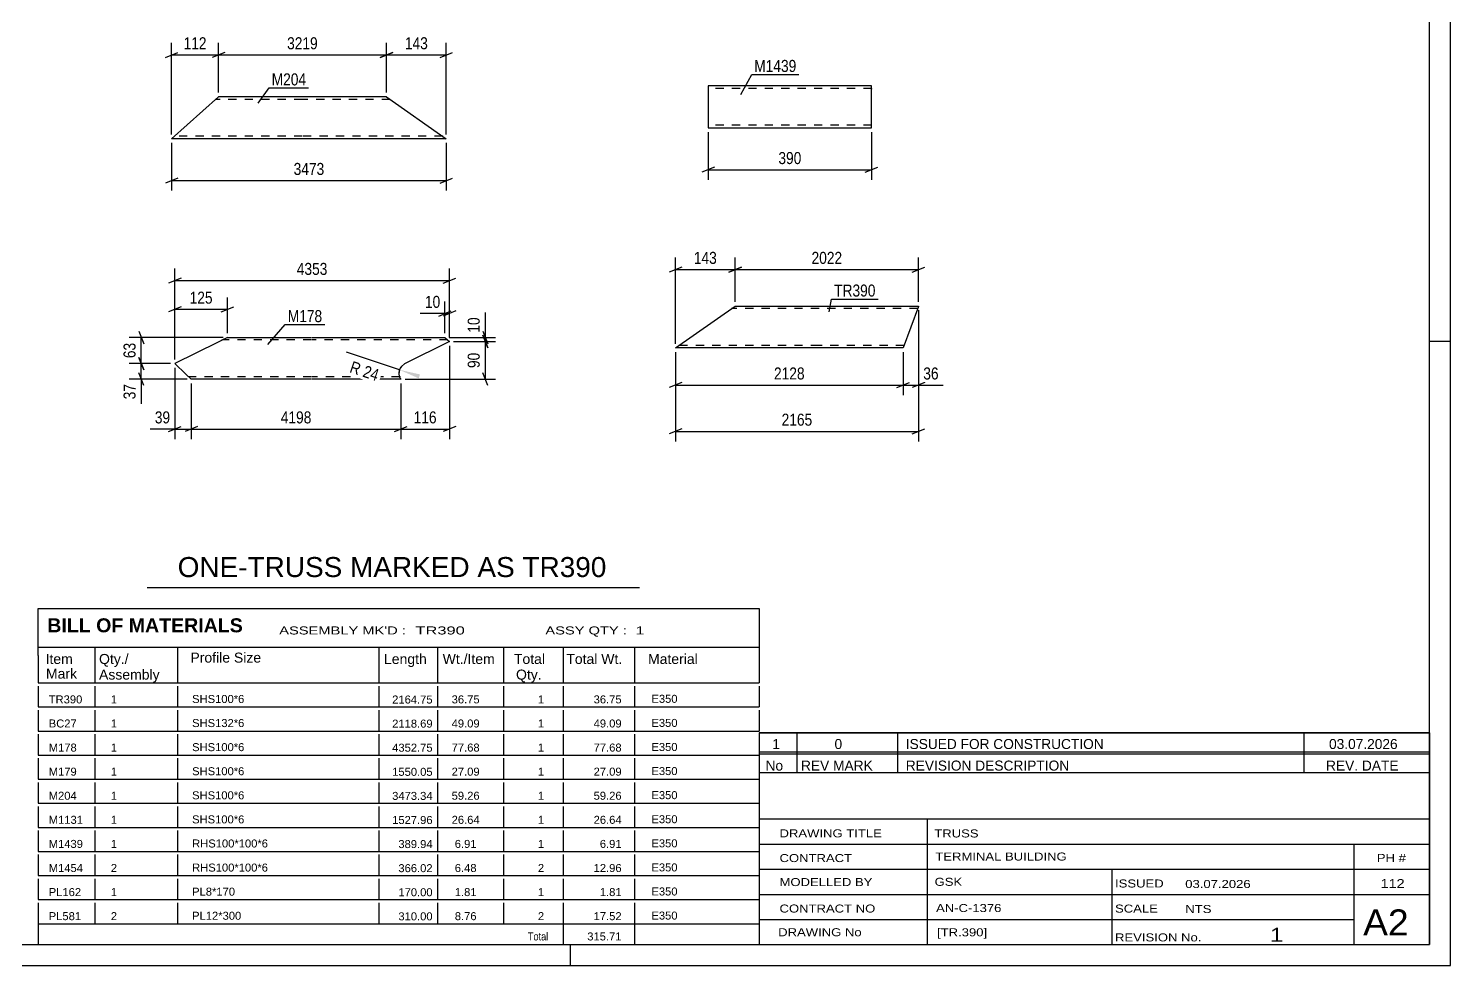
# Model space of a CAD drawing. Header units: millimetres. Extents: x 0 to 594, y 0 to 420.
# Drawn here: x 254.7 to 594, y 0 to 223.7 of the extents above; entities that cross this region are included whole.
import ezdxf

# ---------------------------------------------------------------- set-up
doc = ezdxf.new("R2010")
doc.units = ezdxf.units.MM
doc.linetypes.add('DXK_LINE_DOT2', pattern=[3.9198, 1.9599, -1.9599])
doc.styles.add('Arial', font='ARIAL.TTF', dxfattribs={"height": 0.2})
doc.styles.add('Arial Bold', font='ARIALBD.TTF', dxfattribs={"height": 0.2})
doc.styles.add('Arial Narrow', font='ARIALN.TTF', dxfattribs={"height": 0.2})

# ---------------------------------------------------------------- blocks, each defined once
blk = doc.blocks.new('Unknown-761571251-11434')
at = {"color": 7, "linetype": 'Continuous'}
for p, q in [((429, 55.55), (589, 55.55)), ((589, 55.55), (429, 55.55)), ((429, 55.55), (429, 50.55)), ((438, 55.55), (438, 50.55)), ((462, 55.55), (462, 50.55)), ((559, 55.55), (559, 50.55)), ((589, 55.55), (589, 50.55)), ((429, 50.55), (589, 50.55)), ((429, 50.55), (429, 46.05)), ((429, 50.55), (589, 50.55)), ((438, 50.55), (438, 46.05)), ((462, 50.55), (462, 46.05)), ((559, 50.55), (559, 46.05)), ((589, 50.55), (589, 46.05)), ((589, 46.05), (429, 46.05))]:
    blk.add_line(p, q, dxfattribs=at)
at = {"color": 7, "linetype": 'Continuous', "style": 'Arial Narrow'}
for s, height, width, p in [('1', 2.39, 1.196471, (432.16, 51.7)), ('0', 2.39, 1.196471, (447, 51.7)), ('ISSUED FOR CONSTRUCTION', 2.3861, 1.196471, (464, 51.7)), ('03.07.2026', 2.386, 1.196471, (565, 51.7)), ('No', 2.386, 1.2, (430.54, 46.55)), ('REV MARK', 2.386, 1.2, (439, 46.55)), ('REVISION DESCRIPTION', 2.3861, 1.2, (464, 46.55)), ('REV. DATE', 2.386, 1.2, (564.28, 46.55))]:
    blk.add_text(s, height=height, dxfattribs=dict(at, width=width)).set_placement(p)
blk = doc.blocks.new('Unknown-761571251-1162')
at = {"color": 5, "linetype": 'Continuous'}
for p, q in [((594, 0), (594, 420)), ((589, 5), (589, 415)), ((594, 149), (589, 149)), ((5, 5), (589, 5)), ((384, 0), (384, 5)), ((0, 0), (594, 0))]:
    blk.add_line(p, q, dxfattribs=at)
blk = doc.blocks.new('Unknown-761571251-11433')
at = {"color": 7, "linetype": 'Continuous'}
for p, q in [((429, 51.05), (429, 5)), ((429, 51.05), (589, 51.05)), ((589, 51), (589, 5)), ((429, 35), (589, 35)), ((469.14, 35), (469.14, 5)), ((429, 29), (589, 29)), ((571, 5.1), (571, 29)), ((429, 23), (589, 23)), ((513.14, 23), (513.14, 5)), ((429, 17), (589, 17)), ((429, 11), (571, 11)), ((429, 5), (589, 5))]:
    blk.add_line(p, q, dxfattribs=at)
at = {"color": 7, "style": 'Arial Narrow'}
for s, height, width, p in [('DRAWING TITLE', 1.9089, 1.425378, (433.88, 30.61)), ('TRUSS', 1.909, 1.425378, (470.81, 30.59)), ('CONTRACT', 1.909, 1.425378, (433.88, 24.71)), ('TERMINAL BUILDING', 1.9089, 1.425378, (471.06, 25.07)), ('MODELLED BY', 1.9089, 1.425378, (433.88, 18.98)), ('GSK', 1.909, 1.425378, (470.88, 19.04)), ('ISSUED', 1.909, 1.425378, (513.94, 18.64)), ('03.07.2026', 1.909, 1.425378, (530.69, 18.52)), ('CONTRACT NO', 1.9089, 1.425378, (433.88, 12.66)), ('AN-C-1376', 1.909, 1.425378, (471.23, 12.78)), ('SCALE', 1.909, 1.425378, (513.94, 12.65)), ('A2', 6.204, 1.25, (573.14, 7.2)), ('DRAWING No', 1.909, 1.425378, (433.56, 7)), ('[TR.390]', 1.909, 1.425378, (471.46, 6.99)), ('REVISION No.', 1.9089, 1.425378, (513.94, 5.77)), ('1', 3.34, 1.5, (550.91, 5.68))]:
    blk.add_text(s, height=height, dxfattribs=dict(at, width=width)).set_placement(p)
at = {"color": 7, "linetype": 'Continuous', "style": 'Arial Narrow', "width": 1.43}
for s, height, p in [('PH #', 1.909, (576.4, 24.75)), ('112', 2.1, (577.3, 18.55)), ('NTS', 1.909, (530.7, 12.55))]:
    blk.add_text(s, height=height, dxfattribs=at).set_placement(p)
blk = doc.blocks.new('Unknown-761571251-11435')
at = {"color": 7, "linetype": 'Continuous'}
for p, q in [((257, 85.25), (429, 85.25)), ((257, 74), (257, 85.25)), ((429, 85.25), (429, 74)), ((257, 76), (429, 76)), ((270.5, 76), (270.5, 67.5)), ((290.2, 76), (290.2, 67.5)), ((338.28, 76), (338.28, 67.5)), ((352.28, 76), (352.28, 67.5)), ((368, 76), (368, 67.5)), ((382.28, 76), (382.28, 67.5)), ((399.28, 76), (399.28, 67.5)), ((257, 74), (257, 69)), ((429, 74), (429, 67.5)), ((257, 69), (257, 67.5)), ((257, 67.5), (429, 67.5)), ((257, 66.73), (257, 61.75)), ((270.5, 66.73), (270.5, 61.75)), ((290.2, 66.73), (290.2, 61.75)), ((338.28, 66.73), (338.28, 61.75)), ((352.28, 66.73), (352.28, 61.75)), ((368, 66.73), (368, 61.75)), ((382.28, 66.73), (382.28, 61.75)), ((399.28, 66.73), (399.28, 61.75)), ((429, 66.73), (429, 61.75)), ((257, 61.75), (429, 61.75)), ((257, 60.98), (257, 56)), ((270.5, 60.98), (270.5, 56)), ((290.2, 60.98), (290.2, 56)), ((338.28, 60.98), (338.28, 56)), ((352.28, 60.98), (352.28, 56)), ((368, 60.98), (368, 56)), ((382.28, 60.98), (382.28, 56)), ((399.28, 60.98), (399.28, 56)), ((429, 60.98), (429, 56)), ((257, 56), (429, 56)), ((257, 55.23), (257, 50.25)), ((270.5, 55.23), (270.5, 50.25)), ((290.2, 55.23), (290.2, 50.25)), ((338.28, 55.23), (338.28, 50.25)), ((352.28, 55.23), (352.28, 50.25)), ((368, 55.23), (368, 50.25)), ((382.28, 55.23), (382.28, 50.25)), ((399.28, 55.23), (399.28, 50.25)), ((429, 55.23), (429, 50.25)), ((257, 50.25), (429, 50.25)), ((257, 49.48), (257, 44.5)), ((270.5, 49.48), (270.5, 44.5)), ((290.2, 49.48), (290.2, 44.5)), ((338.28, 49.48), (338.28, 44.5)), ((352.28, 49.48), (352.28, 44.5)), ((368, 49.48), (368, 44.5)), ((382.28, 49.48), (382.28, 44.5)), ((399.28, 49.48), (399.28, 44.5)), ((429, 49.48), (429, 44.5)), ((257, 44.5), (429, 44.5)), ((257, 43.73), (257, 38.75)), ((270.5, 43.73), (270.5, 38.75)), ((290.2, 43.73), (290.2, 38.75)), ((338.28, 43.73), (338.28, 38.75)), ((352.28, 43.73), (352.28, 38.75)), ((368, 43.73), (368, 38.75)), ((382.28, 43.73), (382.28, 38.75)), ((399.28, 43.73), (399.28, 38.75)), ((429, 43.73), (429, 38.75)), ((257, 38.75), (429, 38.75)), ((257, 37.98), (257, 33)), ((270.5, 37.98), (270.5, 33)), ((290.2, 37.98), (290.2, 33)), ((338.28, 37.98), (338.28, 33)), ((352.28, 37.98), (352.28, 33)), ((368, 37.98), (368, 33)), ((382.28, 37.98), (382.28, 33)), ((399.28, 37.98), (399.28, 33)), ((429, 37.98), (429, 33)), ((257, 33), (429, 33)), ((257, 32.23), (257, 27.25)), ((270.5, 32.23), (270.5, 27.25)), ((290.2, 32.23), (290.2, 27.25)), ((338.28, 32.23), (338.28, 27.25)), ((352.28, 32.23), (352.28, 27.25)), ((368, 32.23), (368, 27.25)), ((382.28, 32.23), (382.28, 27.25)), ((399.28, 32.23), (399.28, 27.25)), ((429, 32.23), (429, 27.25)), ((257, 27.25), (429, 27.25)), ((257, 26.48), (257, 21.5)), ((270.5, 26.48), (270.5, 21.5)), ((290.2, 26.48), (290.2, 21.5)), ((338.28, 26.48), (338.28, 21.5)), ((352.28, 26.48), (352.28, 21.5)), ((368, 26.48), (368, 21.5)), ((382.28, 26.48), (382.28, 21.5)), ((399.28, 26.48), (399.28, 21.5)), ((429, 26.48), (429, 21.5)), ((257, 21.5), (429, 21.5)), ((257, 20.73), (257, 15.75)), ((270.5, 20.73), (270.5, 15.75)), ((290.2, 20.73), (290.2, 15.75)), ((338.28, 20.73), (338.28, 15.75)), ((352.28, 20.73), (352.28, 15.75)), ((368, 20.73), (368, 15.75)), ((382.28, 20.73), (382.28, 15.75)), ((399.28, 20.73), (399.28, 15.75)), ((429, 20.73), (429, 15.75)), ((257, 15.75), (429, 15.75)), ((257, 14.98), (257, 10)), ((270.5, 14.98), (270.5, 10)), ((290.2, 14.98), (290.2, 10)), ((338.28, 14.98), (338.28, 10)), ((352.28, 14.98), (352.28, 10)), ((368, 14.98), (368, 10)), ((382.28, 14.98), (382.28, 10)), ((399.28, 14.98), (399.28, 10)), ((429, 14.98), (429, 10)), ((257, 10), (429, 10)), ((257, 10), (429, 10)), ((257, 10), (257, 5)), ((382.28, 10), (382.28, 5)), ((399.28, 10), (399.28, 5)), ((429, 10), (429, 5)), ((257, 5), (429, 5))]:
    blk.add_line(p, q, dxfattribs=at)
at = {"color": 7}
for s, height, style, p in [('BILL OF MATERIALS', 3.3405, 'Arial Bold', (259.15, 79.56)), ('Profile Size', 2.3877, 'Arial', (293.31, 72.33)), ('Mark', 2.388, 'Arial', (258.84, 68.5))]:
    blk.add_text(s, height=height, dxfattribs=dict(at, style=style)).set_placement(p)
at = {"color": 7, "linetype": 'Continuous', "style": 'Arial Narrow'}
for s, height, width, p in [("ASSEMBLY MK'D :", 1.9089, 1.6, (314.5, 79.05)), ('TR390', 1.909, 1.794707, (347, 79.05)), ('ASSY QTY :', 1.909, 1.6, (378, 79.05)), ('1', 1.91, 1.794707, (399.5, 79.05))]:
    blk.add_text(s, height=height, dxfattribs=dict(at, width=width)).set_placement(p)
at = {"color": 7, "linetype": 'Continuous'}
for s, height, style, p in [('Item', 2.388, 'Arial', (258.75, 72)), ('Qty./', 2.388, 'Arial', (271.5, 72)), ('Length', 2.388, 'Arial', (339.5, 72)), ('Wt./Item', 2.388, 'Arial', (353.5, 72)), ('Total', 2.388, 'Arial', (370.5, 72)), ('Total Wt.', 2.388, 'Arial', (383, 72)), ('Material', 2.388, 'Arial', (402.5, 72)), ('Assembly', 2.388, 'Arial', (271.5, 68.27)), ('Qty.', 2.388, 'Arial', (371, 68.27)), ('TR390', 1.91, 'Arial', (259.5, 62.59)), ('1', 1.91, 'Arial', (274.31, 62.59)), ('SHS100*6', 1.91, 'Arial', (293.71, 62.69)), ('2164.75', 1.91, 'Arial', (341.45, 62.56)), ('36.75', 1.91, 'Arial', (355.64, 62.59)), ('1', 1.91, 'Arial', (376.22, 62.59)), ('36.75', 1.91, 'Arial', (389.52, 62.59)), ('E350', 1.91, 'Arial', (403.31, 62.73)), ('BC27', 1.91, 'Arial', (259.5, 56.84)), ('1', 1.91, 'Arial', (274.31, 56.84)), ('SHS132*6', 1.91, 'Arial', (293.71, 56.94)), ('2118.69', 1.91, 'Arial', (341.45, 56.81)), ('49.09', 1.91, 'Arial', (355.64, 56.84)), ('1', 1.91, 'Arial', (376.22, 56.84)), ('49.09', 1.91, 'Arial', (389.52, 56.84)), ('E350', 1.91, 'Arial', (403.31, 56.98)), ('M178', 1.91, 'Arial', (259.5, 51.09)), ('1', 1.91, 'Arial', (274.31, 51.09)), ('SHS100*6', 1.91, 'Arial', (293.71, 51.19)), ('4352.75', 1.91, 'Arial', (341.45, 51.06)), ('77.68', 1.91, 'Arial', (355.64, 51.09)), ('1', 1.91, 'Arial', (376.22, 51.09)), ('77.68', 1.91, 'Arial', (389.52, 51.09)), ('E350', 1.91, 'Arial', (403.31, 51.23)), ('M179', 1.91, 'Arial', (259.5, 45.34)), ('1', 1.91, 'Arial', (274.31, 45.34)), ('SHS100*6', 1.91, 'Arial', (293.71, 45.44)), ('1550.05', 1.91, 'Arial', (341.45, 45.3)), ('27.09', 1.91, 'Arial', (355.64, 45.34)), ('1', 1.91, 'Arial', (376.22, 45.34)), ('27.09', 1.91, 'Arial', (389.52, 45.34)), ('E350', 1.91, 'Arial', (403.31, 45.48)), ('M204', 1.91, 'Arial', (259.5, 39.59)), ('1', 1.91, 'Arial', (274.31, 39.59)), ('SHS100*6', 1.91, 'Arial', (293.71, 39.69)), ('3473.34', 1.91, 'Arial', (341.45, 39.55)), ('59.26', 1.91, 'Arial', (355.64, 39.59)), ('1', 1.91, 'Arial', (376.22, 39.59)), ('59.26', 1.91, 'Arial', (389.52, 39.59)), ('E350', 1.91, 'Arial', (403.31, 39.73)), ('M1131', 1.91, 'Arial', (259.5, 33.84)), ('1', 1.91, 'Arial', (274.31, 33.84)), ('SHS100*6', 1.91, 'Arial', (293.71, 33.94)), ('1527.96', 1.91, 'Arial', (341.45, 33.8)), ('26.64', 1.91, 'Arial', (355.64, 33.84)), ('1', 1.91, 'Arial', (376.22, 33.84)), ('26.64', 1.91, 'Arial', (389.52, 33.84)), ('E350', 1.91, 'Arial', (403.31, 33.98)), ('M1439', 1.91, 'Arial', (259.5, 28.09)), ('1', 1.91, 'Arial', (274.31, 28.09)), ('RHS100*100*6', 1.9102, 'Arial', (293.71, 28.19)), ('389.94', 1.91, 'Arial', (342.93, 28.05)), ('6.91', 1.91, 'Arial', (356.39, 28.09)), ('1', 1.91, 'Arial', (376.22, 28.09)), ('6.91', 1.91, 'Arial', (391, 28.09)), ('E350', 1.91, 'Arial', (403.31, 28.23)), ('M1454', 1.91, 'Arial', (259.5, 22.34)), ('2', 1.91, 'Arial', (274.31, 22.34)), ('RHS100*100*6', 1.9102, 'Arial', (293.71, 22.44)), ('366.02', 1.91, 'Arial', (342.93, 22.3)), ('6.48', 1.91, 'Arial', (356.39, 22.34)), ('2', 1.91, 'Arial', (376.22, 22.34)), ('12.96', 1.91, 'Arial', (389.52, 22.34)), ('E350', 1.91, 'Arial', (403.31, 22.48)), ('PL162', 1.91, 'Arial', (259.5, 16.59)), ('1', 1.91, 'Arial', (274.31, 16.59)), ('PL8*170', 1.91, 'Arial', (293.71, 16.69)), ('170.00', 1.91, 'Arial', (342.93, 16.55)), ('1.81', 1.91, 'Arial', (356.39, 16.59)), ('1', 1.91, 'Arial', (376.22, 16.59)), ('1.81', 1.91, 'Arial', (391, 16.59)), ('E350', 1.91, 'Arial', (403.31, 16.73)), ('PL581', 1.91, 'Arial', (259.5, 10.84)), ('2', 1.91, 'Arial', (274.31, 10.84)), ('PL12*300', 1.91, 'Arial', (293.71, 10.94)), ('310.00', 1.91, 'Arial', (342.93, 10.8)), ('8.76', 1.91, 'Arial', (356.39, 10.84)), ('2', 1.91, 'Arial', (376.22, 10.84)), ('17.52', 1.91, 'Arial', (389.52, 10.84)), ('E350', 1.91, 'Arial', (403.31, 10.98)), ('Total', 1.909, 'Arial Narrow', (373.83, 6)), ('315.71', 1.91, 'Arial', (388, 6))]:
    blk.add_text(s, height=height, dxfattribs=dict(at, style=style)).set_placement(p)
blk = doc.blocks.new('Unknown-761571251-11436')
at = {"color": 2, "linetype": 'Continuous'}
blk.add_line((283, 90.25), (400.5, 90.25), dxfattribs=at)
at = {"color": 7, "style": 'Arial'}
blk.add_text('ONE-TRUSS MARKED AS TR390', height=4.7754, dxfattribs=at).set_placement((290.26, 92.75))
blk = doc.blocks.new('Part-761571251-7446 - 7445')
at = {"color": 2, "linetype": 'Continuous'}
for p, q in [((299.99, 207.4), (288.83, 197.4)), ((319.99, 207.4), (299.99, 207.4)), ((340.09, 207.4), (320.09, 207.4)), ((340.09, 207.4), (354.37, 197.4)), ((319.99, 197.4), (288.83, 197.4)), ((354.37, 197.4), (320.09, 197.4))]:
    blk.add_line(p, q, dxfattribs=at)
at = {"color": 7, "linetype": 'DXK_LINE_DOT2'}
for p, q in [((319.99, 206.8), (299.32, 206.8)), ((340.94, 206.8), (320.09, 206.8)), ((289.5, 198), (289.55, 198.05)), ((319.99, 198), (289.5, 198)), ((353.51, 198), (320.09, 198)), ((353.26, 198.18), (353.31, 198.15)), ((353.44, 198.05), (353.51, 198))]:
    blk.add_line(p, q, dxfattribs=at)
blk = doc.blocks.new('Part-761571251-7453 - 7452')
at = {"color": 2, "linetype": 'Continuous'}
for p, q in [((302.14, 149.97), (299.74, 148.77)), ((302.14, 149.97), (322.14, 149.97)), ((322.24, 149.97), (354.05, 149.97)), ((354.05, 149.97), (355.1, 148.98)), ((299.74, 148.77), (289.59, 143.7)), ((355.1, 148.98), (344.39, 143.62)), ((292.25, 141.17), (289.59, 143.7)), ((343.65, 143.04), (344.39, 143.62)), ((293.52, 139.97), (292.25, 141.17)), ((322.14, 139.97), (293.52, 139.97)), ((343.53, 139.97), (322.24, 139.97)), ((343.1, 141.17), (343.07, 141.3)), ((343.31, 140.4), (343.1, 141.17)), ((343.31, 140.4), (343.35, 140.32)), ((343.35, 140.32), (343.53, 139.97))]:
    blk.add_line(p, q, dxfattribs=at)
at = {"color": 7, "linetype": 'DXK_LINE_DOT2'}
for p, q in [((302.14, 149.97), (300.66, 149.23)), ((322.14, 149.37), (300.94, 149.37)), ((354.69, 149.37), (322.24, 149.37)), ((355.08, 149), (355.1, 148.98)), ((344.39, 143.62), (343.65, 143.04)), ((343.65, 143.04), (344.39, 143.62)), ((344.39, 143.62), (343.65, 143.04)), ((293.43, 140.06), (292.25, 141.17)), ((322.14, 140.57), (292.89, 140.57)), ((343.26, 140.57), (322.24, 140.57)), ((343.07, 141.3), (343.1, 141.17)), ((343.1, 141.17), (343.07, 141.3)), ((343.07, 141.3), (343.1, 141.17)), ((343.23, 140.71), (343.25, 140.62)), ((343.25, 140.62), (343.23, 140.71)), ((343.25, 140.62), (343.23, 140.71)), ((343.25, 140.62), (343.26, 140.57)), ((343.26, 140.57), (343.25, 140.62)), ((343.35, 140.32), (343.31, 140.4))]:
    blk.add_line(p, q, dxfattribs=at)
at = {"color": 2, "linetype": 'Continuous'}
blk.add_arc((345.46, 141.47), 2.4, 139.0746, 184.0746, dxfattribs=at)
at = {"color": 7, "linetype": 'DXK_LINE_DOT2'}
blk.add_arc((345.46, 141.47), 2.4, 139.0746, 184.0746, dxfattribs=at)
blk.add_arc((345.46, 141.47), 2.4, 139.0746, 184.0746, dxfattribs=at)
blk.add_arc((345.46, 141.47), 2.4, 139.0746, 184.0746, dxfattribs=at)
blk = doc.blocks.new('Part-761571251-7485 - 7484')
at = {"color": 2, "linetype": 'Continuous'}
for p, q in [((455.84, 210), (416.85, 210)), ((416.85, 210), (416.85, 200.09)), ((455.84, 201.2), (455.84, 210)), ((455.84, 200), (455.84, 201.2)), ((416.85, 200.09), (416.85, 200)), ((416.85, 200), (455.84, 200))]:
    blk.add_line(p, q, dxfattribs=at)
at = {"color": 7, "linetype": 'DXK_LINE_DOT2'}
for p, q in [((455.84, 209.4), (416.85, 209.4)), ((455.84, 209.4), (455.84, 209.35)), ((455.84, 209.35), (455.84, 209.4)), ((455.84, 209.26), (455.84, 209.35)), ((455.84, 209.35), (455.84, 209.26)), ((416.85, 200.6), (416.85, 200.65)), ((455.84, 200.6), (416.85, 200.6)), ((455.84, 200.65), (455.84, 200.97)), ((455.84, 200.6), (455.84, 200.65))]:
    blk.add_line(p, q, dxfattribs=at)
blk = doc.blocks.new('Part-761571251-7492 - 7491')
at = {"color": 2, "linetype": 'Continuous'}
for p, q in [((409.03, 147.44), (423.31, 157.44)), ((423.31, 157.44), (443.31, 157.44)), ((443.41, 157.44), (467.05, 157.44)), ((467.02, 157.35), (463.41, 147.44)), ((467.05, 157.44), (467.02, 157.35)), ((443.31, 147.44), (409.03, 147.44)), ((463.41, 147.44), (443.41, 147.44))]:
    blk.add_line(p, q, dxfattribs=at)
at = {"color": 7, "linetype": 'DXK_LINE_DOT2'}
for p, q in [((443.31, 156.84), (422.45, 156.84)), ((466.83, 156.84), (443.41, 156.84)), ((409.89, 148.04), (409.95, 148.09)), ((443.31, 148.04), (409.89, 148.04)), ((463.63, 148.04), (443.41, 148.04)), ((463.63, 148.04), (463.65, 148.09))]:
    blk.add_line(p, q, dxfattribs=at)
blk = doc.blocks.new('StraightDimension-761571251-10666 - 7445')
at = {"color": 7, "linetype": 'Continuous'}
for p, q in [((287.33, 216.8), (290.33, 218)), ((288.83, 198.4), (288.83, 220.25)), ((288.83, 217.4), (299.99, 217.4)), ((301.49, 218), (298.49, 216.8)), ((299.99, 208.4), (299.99, 220.25))]:
    blk.add_line(p, q, dxfattribs=at)
at = {"color": 0}
blk.add_wipeout([(297.75, 218.15), (297.75, 222.35), (291.07, 222.35), (291.07, 218.15)], dxfattribs=at)
at = {"color": 3, "style": 'Arial Narrow'}
blk.add_text('112', height=2.863, dxfattribs=at).set_placement((291.67, 218.75))
blk = doc.blocks.new('StraightDimension-761571251-7618 - 7445')
at = {"color": 7, "linetype": 'Continuous'}
for p, q in [((288.83, 196.4), (288.83, 185)), ((354.37, 196.4), (354.37, 185)), ((290.33, 188), (287.33, 186.8)), ((288.83, 187.4), (354.37, 187.4)), ((352.87, 186.8), (355.87, 188))]:
    blk.add_line(p, q, dxfattribs=at)
at = {"color": 0}
blk.add_wipeout([(325.86, 188.15), (325.86, 192.35), (317.34, 192.35), (317.34, 188.15)], dxfattribs=at)
at = {"color": 3, "style": 'Arial Narrow'}
blk.add_text('3473', height=2.863, dxfattribs=at).set_placement((317.94, 188.75))
blk = doc.blocks.new('StraightDimension-761571251-10664 - 7445')
at = {"color": 7, "linetype": 'Continuous'}
for p, q in [((341.59, 218), (338.59, 216.8)), ((340.09, 208.4), (340.09, 220.25)), ((340.09, 217.4), (354.37, 217.4)), ((352.87, 216.8), (355.87, 218)), ((354.37, 198.4), (354.37, 220.25))]:
    blk.add_line(p, q, dxfattribs=at)
at = {"color": 0}
blk.add_wipeout([(350.57, 218.15), (350.57, 222.35), (343.88, 222.35), (343.88, 218.15)], dxfattribs=at)
at = {"color": 3, "style": 'Arial Narrow'}
blk.add_text('143', height=2.863, dxfattribs=at).set_placement((344.48, 218.75))
blk = doc.blocks.new('StraightDimension-761571251-10665 - 7445')
at = {"color": 7, "linetype": 'Continuous'}
for p, q in [((301.49, 218), (298.49, 216.8)), ((299.99, 208.4), (299.99, 220.25)), ((299.99, 217.4), (340.09, 217.4)), ((338.59, 216.8), (341.59, 218)), ((340.09, 208.4), (340.09, 220.25))]:
    blk.add_line(p, q, dxfattribs=at)
at = {"color": 0}
blk.add_wipeout([(324.29, 218.15), (324.29, 222.35), (315.78, 222.35), (315.78, 218.15)], dxfattribs=at)
at = {"color": 3, "style": 'Arial Narrow'}
blk.add_text('3219', height=2.863, dxfattribs=at).set_placement((316.38, 218.75))
blk = doc.blocks.new('StraightDimension-761571251-7642 - 7452')
at = {"color": 7, "linetype": 'Continuous'}
for p, q in [((289.59, 144.7), (289.59, 159.52)), ((302.14, 150.97), (302.14, 159.52)), ((291.09, 157.27), (288.09, 156.07)), ((289.59, 156.67), (302.14, 156.67)), ((300.64, 156.07), (303.64, 157.27))]:
    blk.add_line(p, q, dxfattribs=at)
at = {"color": 0}
blk.add_wipeout([(299.21, 157.42), (299.21, 161.62), (292.52, 161.62), (292.52, 157.42)], dxfattribs=at)
at = {"color": 3, "style": 'Arial Narrow'}
blk.add_text('125', height=2.863, dxfattribs=at).set_placement((293.12, 158.02))
blk = doc.blocks.new('StraightDimension-761571251-7624 - 7452')
at = {"color": 7, "linetype": 'Continuous'}
for p, q in [((289.59, 142.7), (289.59, 125.69)), ((293.52, 138.97), (293.52, 125.69)), ((288.09, 127.49), (291.09, 128.69)), ((289.59, 128.09), (293.52, 128.09)), ((295.02, 128.69), (292.02, 127.49))]:
    blk.add_line(p, q, dxfattribs=at)
at = {"color": 0}
blk.add_wipeout([(289.06, 128.84), (289.06, 133.04), (284.21, 133.04), (284.21, 128.84)], dxfattribs=at)
at = {"color": 7, "linetype": 'Continuous'}
blk.add_line((289.59, 128.09), (283.68, 128.09), dxfattribs=at)
blk.add_line((289.59, 128.09), (283.68, 128.09), dxfattribs=at)
at = {"color": 3, "style": 'Arial Narrow'}
blk.add_text('39', height=2.863, dxfattribs=at).set_placement((284.81, 129.44))
blk = doc.blocks.new('StraightDimension-761571251-7646 - 7452')
at = {"color": 7, "linetype": 'Continuous'}
for p, q in [((355.05, 149.97), (366.08, 149.97)), ((363.08, 151.47), (364.28, 148.47)), ((364.28, 147.48), (363.08, 150.48)), ((363.68, 148.98), (363.68, 149.97)), ((356.1, 148.98), (366.08, 148.98))]:
    blk.add_line(p, q, dxfattribs=at)
at = {"color": 0}
blk.add_wipeout([(362.93, 155.35), (358.73, 155.35), (358.73, 150.5), (362.93, 150.5)], dxfattribs=at)
at = {"color": 7, "linetype": 'Continuous'}
blk.add_line((363.68, 149.97), (363.68, 155.88), dxfattribs=at)
blk.add_line((363.68, 149.97), (363.68, 155.88), dxfattribs=at)
at = {"color": 3, "style": 'Arial Narrow'}
blk.add_text('10', height=2.863, rotation=90.0002, dxfattribs=at).set_placement((362.33, 151.1))
blk = doc.blocks.new('StraightDimension-761571251-7622 - 7452')
at = {"color": 7, "linetype": 'Continuous'}
for p, q in [((355.1, 147.98), (355.1, 125.69)), ((343.53, 138.97), (343.53, 125.69)), ((342.03, 127.49), (345.03, 128.69)), ((343.53, 128.09), (355.1, 128.09)), ((356.6, 128.69), (353.6, 127.49))]:
    blk.add_line(p, q, dxfattribs=at)
at = {"color": 0}
blk.add_wipeout([(352.66, 128.84), (352.66, 133.04), (345.97, 133.04), (345.97, 128.84)], dxfattribs=at)
at = {"color": 3, "style": 'Arial Narrow'}
blk.add_text('116', height=2.863, dxfattribs=at).set_placement((346.57, 129.44))
blk = doc.blocks.new('StraightDimension-761571251-7623 - 7452')
at = {"color": 7, "linetype": 'Continuous'}
for p, q in [((293.52, 138.97), (293.52, 125.69)), ((343.53, 138.97), (343.53, 125.69)), ((295.02, 128.69), (292.02, 127.49)), ((293.52, 128.09), (343.53, 128.09)), ((342.03, 127.49), (345.03, 128.69))]:
    blk.add_line(p, q, dxfattribs=at)
at = {"color": 0}
blk.add_wipeout([(322.78, 128.84), (322.78, 133.04), (314.27, 133.04), (314.27, 128.84)], dxfattribs=at)
at = {"color": 3, "style": 'Arial Narrow'}
blk.add_text('4198', height=2.863, dxfattribs=at).set_placement((314.87, 129.44))
blk = doc.blocks.new('StraightDimension-761571251-7636 - 7452')
at = {"color": 7, "linetype": 'Continuous'}
for p, q in [((352.55, 155.07), (355.55, 156.27)), ((356.6, 156.27), (353.6, 155.07)), ((354.05, 150.97), (354.05, 158.52)), ((355.1, 149.98), (355.1, 158.52)), ((354.05, 155.67), (355.1, 155.67))]:
    blk.add_line(p, q, dxfattribs=at)
at = {"color": 0}
blk.add_wipeout([(353.53, 156.42), (353.53, 160.62), (348.67, 160.62), (348.67, 156.42)], dxfattribs=at)
at = {"color": 7, "linetype": 'Continuous'}
blk.add_line((354.05, 155.67), (348.15, 155.67), dxfattribs=at)
blk.add_line((354.05, 155.67), (348.15, 155.67), dxfattribs=at)
at = {"color": 3, "style": 'Arial Narrow'}
blk.add_text('10', height=2.863, dxfattribs=at).set_placement((349.27, 157.02))
blk = doc.blocks.new('StraightDimension-761571251-7647 - 7452')
at = {"color": 7, "linetype": 'Continuous'}
for p, q in [((363.08, 150.48), (364.28, 147.48)), ((356.1, 148.98), (366.08, 148.98)), ((363.68, 139.97), (363.68, 148.98)), ((344.53, 139.97), (366.08, 139.97)), ((364.28, 138.47), (363.08, 141.47))]:
    blk.add_line(p, q, dxfattribs=at)
at = {"color": 0}
blk.add_wipeout([(362.93, 146.9), (358.73, 146.9), (358.73, 142.05), (362.93, 142.05)], dxfattribs=at)
at = {"color": 3, "style": 'Arial Narrow'}
blk.add_text('90', height=2.863, rotation=90.0002, dxfattribs=at).set_placement((362.33, 142.65))
blk = doc.blocks.new('StraightDimension-761571251-7662 - 7452')
at = {"color": 7, "linetype": 'Continuous'}
for p, q in [((301.14, 149.97), (278.71, 149.97)), ((280.96, 151.47), (282.16, 148.47)), ((281.56, 143.7), (281.56, 149.97)), ((288.59, 143.7), (278.71, 143.7)), ((282.16, 142.2), (280.96, 145.2))]:
    blk.add_line(p, q, dxfattribs=at)
at = {"color": 0}
blk.add_wipeout([(280.81, 149.26), (276.61, 149.26), (276.61, 144.41), (280.81, 144.41)], dxfattribs=at)
at = {"color": 3, "style": 'Arial Narrow'}
blk.add_text('63', height=2.863, rotation=90.0002, dxfattribs=at).set_placement((280.21, 145.01))
blk = doc.blocks.new('StraightDimension-761571251-7663 - 7452')
at = {"color": 7, "linetype": 'Continuous'}
for p, q in [((288.59, 143.7), (278.71, 143.7)), ((280.96, 145.2), (282.16, 142.2)), ((281.56, 139.97), (281.56, 143.7)), ((292.52, 139.97), (278.71, 139.97)), ((282.16, 138.47), (280.96, 141.47))]:
    blk.add_line(p, q, dxfattribs=at)
at = {"color": 0}
blk.add_wipeout([(280.81, 139.45), (276.61, 139.45), (276.61, 134.59), (280.81, 134.59)], dxfattribs=at)
at = {"color": 7, "linetype": 'Continuous'}
blk.add_line((281.56, 139.97), (281.56, 134.07), dxfattribs=at)
blk.add_line((281.56, 139.97), (281.56, 134.07), dxfattribs=at)
at = {"color": 3, "style": 'Arial Narrow'}
blk.add_text('37', height=2.863, rotation=90.0002, dxfattribs=at).set_placement((280.21, 135.19))
blk = doc.blocks.new('StraightDimension-761571251-7670 - 7452')
at = {"color": 7, "linetype": 'Continuous'}
for p, q in [((289.59, 144.7), (289.59, 166.39)), ((355.1, 149.98), (355.1, 166.39)), ((291.09, 164.14), (288.09, 162.94)), ((289.59, 163.54), (355.1, 163.54)), ((353.6, 162.94), (356.6, 164.14))]:
    blk.add_line(p, q, dxfattribs=at)
at = {"color": 0}
blk.add_wipeout([(326.6, 164.29), (326.6, 168.49), (318.09, 168.49), (318.09, 164.29)], dxfattribs=at)
at = {"color": 3, "style": 'Arial Narrow'}
blk.add_text('4353', height=2.863, dxfattribs=at).set_placement((318.69, 164.89))
blk = doc.blocks.new('RadiusDimension-761571251-10984 - 7452')
at = {"linetype": 'Continuous'}
blk.add_hatch(color=7, dxfattribs=at).paths.add_polyline_path([(347.77, 140.18), (343.18, 142.23), (348.08, 141.13)])
at = {"color": 7, "linetype": 'Continuous'}
blk.add_line((343.18, 142.23), (330.55, 146.44), dxfattribs=at)
blk.add_arc((345.46, 141.47), 2.4, 139.0746, 184.0746, dxfattribs=at)
at = {"color": 0}
blk.add_wipeout([(338.07, 138.71), (339.4, 142.7), (331.68, 145.27), (330.35, 141.29)], dxfattribs=at)
at = {"color": 3, "style": 'Arial Narrow'}
blk.add_text('R 24', height=2.863, rotation=-18.4263, dxfattribs=at).set_placement((331.11, 141.67))
blk = doc.blocks.new('StraightDimension-761571251-7762 - 7484')
at = {"color": 7, "linetype": 'Continuous'}
for p, q in [((416.85, 199), (416.85, 187.6)), ((455.84, 199), (455.84, 187.6)), ((418.35, 190.6), (415.35, 189.4)), ((454.34, 189.4), (457.34, 190.6)), ((416.85, 190), (455.84, 190))]:
    blk.add_line(p, q, dxfattribs=at)
at = {"color": 0}
blk.add_wipeout([(439.69, 190.75), (439.69, 194.95), (433.01, 194.95), (433.01, 190.75)], dxfattribs=at)
at = {"color": 3, "style": 'Arial Narrow'}
blk.add_text('390', height=2.863, dxfattribs=at).set_placement((433.61, 191.35))
blk = doc.blocks.new('StraightDimension-761571251-11258 - 7491')
at = {"color": 7, "linetype": 'Continuous'}
for p, q in [((409.03, 146.44), (409.03, 136.17)), ((463.41, 146.44), (463.41, 136.17)), ((410.53, 139.17), (407.53, 137.97)), ((461.91, 137.97), (464.91, 139.17)), ((409.03, 138.57), (463.41, 138.57))]:
    blk.add_line(p, q, dxfattribs=at)
at = {"color": 0}
blk.add_wipeout([(440.48, 139.32), (440.48, 143.52), (431.96, 143.52), (431.96, 139.32)], dxfattribs=at)
at = {"color": 3, "style": 'Arial Narrow'}
blk.add_text('2128', height=2.863, dxfattribs=at).set_placement((432.56, 139.92))
blk = doc.blocks.new('StraightDimension-761571251-11213 - 7491')
at = {"color": 7, "linetype": 'Continuous'}
for p, q in [((424.81, 166.77), (421.81, 165.57)), ((423.31, 158.44), (423.31, 169.02)), ((465.55, 165.57), (468.55, 166.77)), ((467.05, 158.44), (467.05, 169.02)), ((423.31, 166.17), (467.05, 166.17))]:
    blk.add_line(p, q, dxfattribs=at)
at = {"color": 0}
blk.add_wipeout([(449.44, 166.92), (449.44, 171.12), (440.92, 171.12), (440.92, 166.92)], dxfattribs=at)
at = {"color": 3, "style": 'Arial Narrow'}
blk.add_text('2022', height=2.863, dxfattribs=at).set_placement((441.52, 167.52))
blk = doc.blocks.new('StraightDimension-761571251-7786 - 7491')
at = {"color": 7, "linetype": 'Continuous'}
for p, q in [((467.05, 156.44), (467.05, 125.14)), ((409.03, 146.44), (409.03, 125.14)), ((410.53, 128.14), (407.53, 126.94)), ((409.03, 127.54), (467.05, 127.54)), ((465.55, 126.94), (468.55, 128.14))]:
    blk.add_line(p, q, dxfattribs=at)
at = {"color": 0}
blk.add_wipeout([(442.3, 128.29), (442.3, 132.49), (433.78, 132.49), (433.78, 128.29)], dxfattribs=at)
at = {"color": 3, "style": 'Arial Narrow'}
blk.add_text('2165', height=2.863, dxfattribs=at).set_placement((434.38, 128.89))
blk = doc.blocks.new('StraightDimension-761571251-11214 - 7491')
at = {"color": 7, "linetype": 'Continuous'}
for p, q in [((410.53, 166.77), (407.53, 165.57)), ((409.03, 148.44), (409.03, 169.02)), ((421.81, 165.57), (424.81, 166.77)), ((423.31, 158.44), (423.31, 169.02)), ((409.03, 166.17), (423.31, 166.17))]:
    blk.add_line(p, q, dxfattribs=at)
at = {"color": 0}
blk.add_wipeout([(419.51, 166.92), (419.51, 171.12), (412.83, 171.12), (412.83, 166.92)], dxfattribs=at)
at = {"color": 3, "style": 'Arial Narrow'}
blk.add_text('143', height=2.863, dxfattribs=at).set_placement((413.43, 167.52))
blk = doc.blocks.new('StraightDimension-761571251-11257 - 7491')
at = {"color": 7, "linetype": 'Continuous'}
for p, q in [((467.05, 156.44), (467.05, 136.17)), ((463.41, 146.44), (463.41, 136.17)), ((461.91, 137.97), (464.91, 139.17)), ((468.55, 139.17), (465.55, 137.97)), ((463.41, 138.57), (467.05, 138.57))]:
    blk.add_line(p, q, dxfattribs=at)
at = {"color": 0}
blk.add_wipeout([(472.43, 139.32), (472.43, 143.52), (467.58, 143.52), (467.58, 139.32)], dxfattribs=at)
at = {"color": 7, "linetype": 'Continuous'}
blk.add_line((467.05, 138.57), (472.96, 138.57), dxfattribs=at)
blk.add_line((467.05, 138.57), (472.96, 138.57), dxfattribs=at)
at = {"color": 3, "style": 'Arial Narrow'}
blk.add_text('36', height=2.863, dxfattribs=at).set_placement((468.18, 139.92))
blk = doc.blocks.new('Mark-761571251-7798 - 7445')
at = {"color": 0}
blk.add_wipeout([(320.92, 210.13), (320.92, 213.13), (312.7, 213.13), (312.7, 210.13)], dxfattribs=at)
blk.add_wipeout([(320.92, 210.13), (320.92, 213.13), (312.7, 213.13), (312.7, 210.13)], dxfattribs=at)
at = {"color": 30, "linetype": 'Continuous'}
for p, q in [((309.51, 205.86), (312.1, 209.53)), ((312.1, 209.53), (321.52, 209.53))]:
    blk.add_line(p, q, dxfattribs=at)
at = {"color": 3, "style": 'Arial Narrow'}
blk.add_text('M204', height=2.863, dxfattribs=at).set_placement((312.7, 210.13))
blk = doc.blocks.new('Mark-761571251-7801 - 7452')
at = {"color": 0}
blk.add_wipeout([(324.75, 153.61), (324.75, 156.61), (316.53, 156.61), (316.53, 153.61)], dxfattribs=at)
blk.add_wipeout([(324.75, 153.61), (324.75, 156.61), (316.53, 156.61), (316.53, 153.61)], dxfattribs=at)
at = {"color": 30, "linetype": 'Continuous'}
for p, q in [((311.78, 148.31), (315.93, 153.01)), ((315.93, 153.01), (325.35, 153.01))]:
    blk.add_line(p, q, dxfattribs=at)
at = {"color": 3, "style": 'Arial Narrow'}
blk.add_text('M178', height=2.863, dxfattribs=at).set_placement((316.53, 153.61))
blk = doc.blocks.new('Mark-761571251-7815 - 7484')
at = {"color": 0}
blk.add_wipeout([(437.9, 213.34), (437.9, 216.34), (427.85, 216.34), (427.85, 213.34)], dxfattribs=at)
blk.add_wipeout([(437.9, 213.34), (437.9, 216.34), (427.85, 216.34), (427.85, 213.34)], dxfattribs=at)
at = {"color": 30, "linetype": 'Continuous'}
for p, q in [((424.68, 207.97), (427.25, 212.74)), ((427.25, 212.74), (438.5, 212.74))]:
    blk.add_line(p, q, dxfattribs=at)
at = {"color": 3, "style": 'Arial Narrow'}
blk.add_text('M1439', height=2.863, dxfattribs=at).set_placement((427.85, 213.34))
blk = doc.blocks.new('Mark-761571251-7818 - 7491')
at = {"color": 0}
blk.add_wipeout([(456.78, 159.72), (456.78, 162.72), (446.92, 162.72), (446.92, 159.72)], dxfattribs=at)
blk.add_wipeout([(456.78, 159.72), (456.78, 162.72), (446.92, 162.72), (446.92, 159.72)], dxfattribs=at)
at = {"color": 30, "linetype": 'Continuous'}
for p, q in [((445.73, 156.1), (446.32, 159.12)), ((446.32, 159.12), (457.38, 159.12))]:
    blk.add_line(p, q, dxfattribs=at)
at = {"color": 3, "style": 'Arial Narrow'}
blk.add_text('TR390', height=2.863, dxfattribs=at).set_placement((446.92, 159.72))

msp = doc.modelspace()

# ---------------------------------------------------------------- block references
for name in ['Unknown-761571251-1162', 'Part-761571251-7446 - 7445', 'Part-761571251-7485 - 7484', 'Part-761571251-7492 - 7491', 'Part-761571251-7453 - 7452', 'Unknown-761571251-11436', 'Unknown-761571251-11435', 'Unknown-761571251-11434', 'Unknown-761571251-11433']:
    msp.add_blockref(name, (0, 0))

# ---------------------------------------------------------------- next in the draw order: block references
for name in ['StraightDimension-761571251-10666 - 7445', 'StraightDimension-761571251-10664 - 7445', 'Mark-761571251-7815 - 7484', 'StraightDimension-761571251-7762 - 7484', 'StraightDimension-761571251-7618 - 7445', 'StraightDimension-761571251-11213 - 7491', 'StraightDimension-761571251-7642 - 7452', 'StraightDimension-761571251-7646 - 7452', 'StraightDimension-761571251-11258 - 7491', 'StraightDimension-761571251-7624 - 7452']:
    msp.add_blockref(name, (0, 0))

# ---------------------------------------------------------------- next in the draw order: block references
for name in ['StraightDimension-761571251-10665 - 7445', 'StraightDimension-761571251-7636 - 7452', 'StraightDimension-761571251-7786 - 7491', 'StraightDimension-761571251-7662 - 7452', 'StraightDimension-761571251-7622 - 7452']:
    msp.add_blockref(name, (0, 0))

# ---------------------------------------------------------------- next in the draw order: block references
for name in ['Mark-761571251-7798 - 7445', 'StraightDimension-761571251-11214 - 7491', 'Mark-761571251-7818 - 7491', 'StraightDimension-761571251-11257 - 7491', 'StraightDimension-761571251-7623 - 7452']:
    msp.add_blockref(name, (0, 0))

# ---------------------------------------------------------------- next in the draw order: block references
for name in ['StraightDimension-761571251-7647 - 7452', 'StraightDimension-761571251-7663 - 7452']:
    msp.add_blockref(name, (0, 0))

# ---------------------------------------------------------------- next in the draw order: block references
msp.add_blockref('StraightDimension-761571251-7670 - 7452', (0, 0))

# ---------------------------------------------------------------- next in the draw order: block references
for name in ['Mark-761571251-7801 - 7452', 'RadiusDimension-761571251-10984 - 7452']:
    msp.add_blockref(name, (0, 0))

doc.saveas('drawing.dxf')
